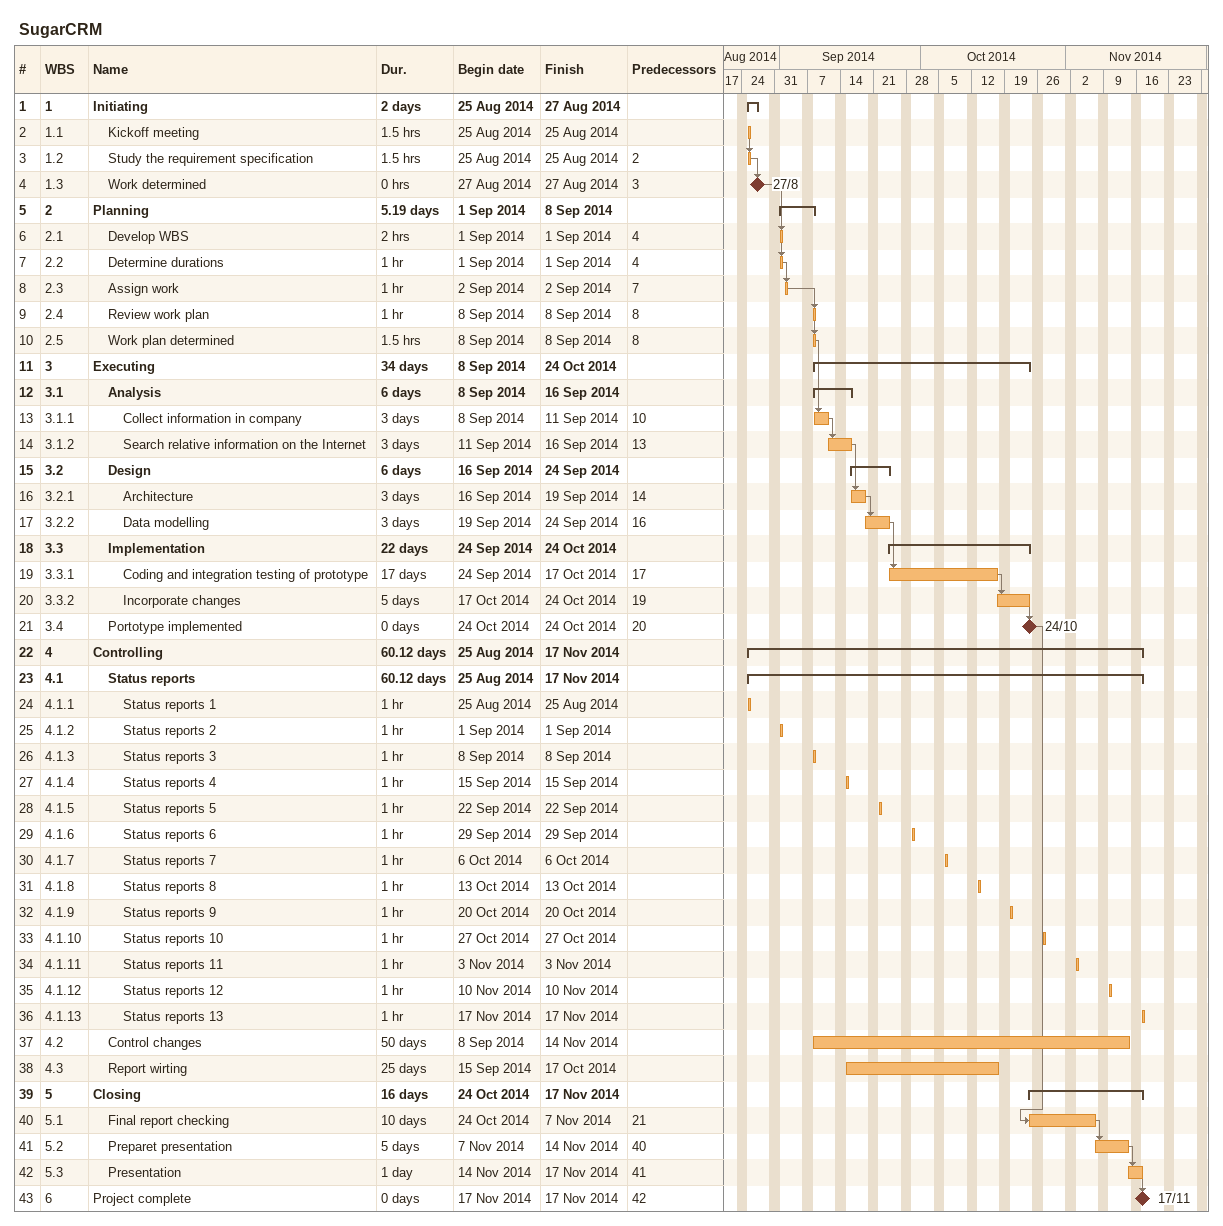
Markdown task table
SugarCRM

| ID | WBS | Task | Duration | Start | Finish | Predecessors |
|---|---|---|---|---|---|---|
| 1 | 1 | **Initiating** | 2d | 2014-08-25 | 2014-08-27 |  |
| 2 | 1.1 | Kickoff meeting | 1.5h | 2014-08-25 | 2014-08-25 |  |
| 3 | 1.2 | Study the requirement specification | 1.5h | 2014-08-25 | 2014-08-25 | 2 |
| 4 | 1.3 | Work determined | 0h | 2014-08-27 | 2014-08-27 | 3 |
| 5 | 2 | **Planning** | 5.19d | 2014-09-01 | 2014-09-08 |  |
| 6 | 2.1 | Develop WBS | 2h | 2014-09-01 | 2014-09-01 | 4 |
| 7 | 2.2 | Determine durations | 1h | 2014-09-01 | 2014-09-01 | 4 |
| 8 | 2.3 | Assign work | 1h | 2014-09-02 | 2014-09-02 | 7 |
| 9 | 2.4 | Review work plan | 1h | 2014-09-08 | 2014-09-08 | 8 |
| 10 | 2.5 | Work plan determined | 1.5h | 2014-09-08 | 2014-09-08 | 8 |
| 11 | 3 | **Executing** | 34d | 2014-09-08 | 2014-10-24 |  |
| 12 | 3.1 | **Analysis** | 6d | 2014-09-08 | 2014-09-16 |  |
| 13 | 3.1.1 | Collect information in company | 3d | 2014-09-08 | 2014-09-11 | 10 |
| 14 | 3.1.2 | Search relative information on the Internet | 3d | 2014-09-11 | 2014-09-16 | 13 |
| 15 | 3.2 | **Design** | 6d | 2014-09-16 | 2014-09-24 |  |
| 16 | 3.2.1 | Architecture | 3d | 2014-09-16 | 2014-09-19 | 14 |
| 17 | 3.2.2 | Data modelling | 3d | 2014-09-19 | 2014-09-24 | 16 |
| 18 | 3.3 | **Implementation** | 22d | 2014-09-24 | 2014-10-24 |  |
| 19 | 3.3.1 | Coding and integration testing of prototype | 17d | 2014-09-24 | 2014-10-17 | 17 |
| 20 | 3.3.2 | Incorporate changes | 5d | 2014-10-17 | 2014-10-24 | 19 |
| 21 | 3.4 | Portotype implemented | 0d | 2014-10-24 | 2014-10-24 | 20 |
| 22 | 4 | **Controlling** | 60.12d | 2014-08-25 | 2014-11-17 |  |
| 23 | 4.1 | **Status reports** | 60.12d | 2014-08-25 | 2014-11-17 |  |
| 24 | 4.1.1 | Status reports 1 | 1h | 2014-08-25 | 2014-08-25 |  |
| 25 | 4.1.2 | Status reports 2 | 1h | 2014-09-01 | 2014-09-01 |  |
| 26 | 4.1.3 | Status reports 3 | 1h | 2014-09-08 | 2014-09-08 |  |
| 27 | 4.1.4 | Status reports 4 | 1h | 2014-09-15 | 2014-09-15 |  |
| 28 | 4.1.5 | Status reports 5 | 1h | 2014-09-22 | 2014-09-22 |  |
| 29 | 4.1.6 | Status reports 6 | 1h | 2014-09-29 | 2014-09-29 |  |
| 30 | 4.1.7 | Status reports 7 | 1h | 2014-10-06 | 2014-10-06 |  |
| 31 | 4.1.8 | Status reports 8 | 1h | 2014-10-13 | 2014-10-13 |  |
| 32 | 4.1.9 | Status reports 9 | 1h | 2014-10-20 | 2014-10-20 |  |
| 33 | 4.1.10 | Status reports 10 | 1h | 2014-10-27 | 2014-10-27 |  |
| 34 | 4.1.11 | Status reports 11 | 1h | 2014-11-03 | 2014-11-03 |  |
| 35 | 4.1.12 | Status reports 12 | 1h | 2014-11-10 | 2014-11-10 |  |
| 36 | 4.1.13 | Status reports 13 | 1h | 2014-11-17 | 2014-11-17 |  |
| 37 | 4.2 | Control changes | 50d | 2014-09-08 | 2014-11-14 |  |
| 38 | 4.3 | Report wirting | 25d | 2014-09-15 | 2014-10-17 |  |
| 39 | 5 | **Closing** | 16d | 2014-10-24 | 2014-11-17 |  |
| 40 | 5.1 | Final report checking | 10d | 2014-10-24 | 2014-11-07 | 21 |
| 41 | 5.2 | Preparet presentation | 5d | 2014-11-07 | 2014-11-14 | 40 |
| 42 | 5.3 | Presentation | 1d | 2014-11-14 | 2014-11-17 | 41 |
| 43 | 6 | Project complete | 0d | 2014-11-17 | 2014-11-17 | 42 |
